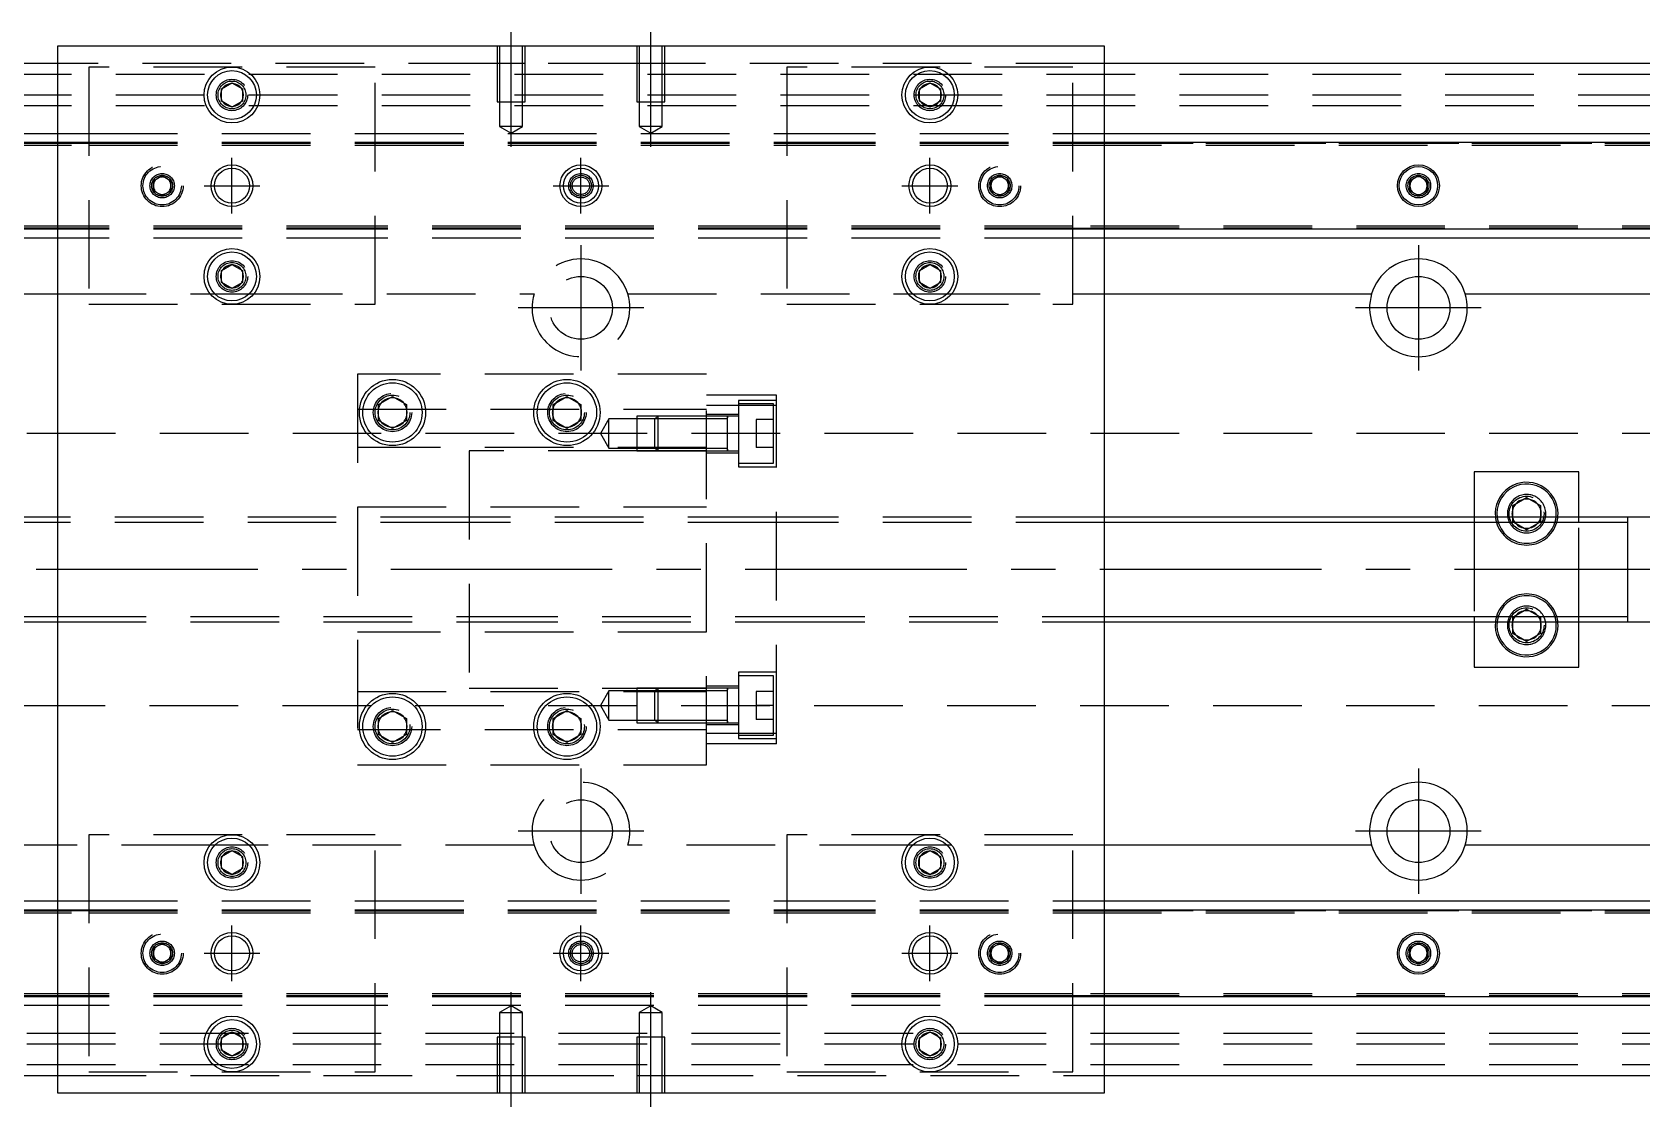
# Model space of a CAD drawing. Extents: x -10 to 605, y -270 to 77.
# Drawn here: x 121.4 to 352, y -77 to 77 of the extents above; entities that cross this region are included whole.
import ezdxf

# ---------------------------------------------------------------- set-up
doc = ezdxf.new("R2010")
doc.units = 0
doc.linetypes.add('CENTER', pattern=[50.8, 31.75, -6.35, 6.35, -6.35])
doc.linetypes.add('DASHED', pattern=[19.05, 12.7, -6.35])
doc.layers.get('0').update_dxf_attribs({"linetype": 'CONTINUOUS'})
doc.layers.add('CENTER', color=1, linetype='CENTER')

msp = doc.modelspace()

# ---------------------------------------------------------------- linework, layer by layer
at = {"color": 7, "linetype": 'CONTINUOUS'}
for p, q in [((125, 75), (125, -75)), ((275, 75), (125, 75)), ((275, -75), (275, 75)), ((125, 72.5), (0, 72.5)), ((400, 72.5), (275, 72.5)), ((148.5, 68.866026), (150, 69.73205)), ((150, 69.73205), (151.5, 68.866026)), ((248.5, 68.866026), (250, 69.73205)), ((250, 69.73205), (251.5, 68.866026)), ((148.5, 67.133974), (148.5, 68.866026)), ((150, 66.26795), (148.5, 67.133974)), ((151.5, 67.133974), (150, 66.26795)), ((151.5, 68.866026), (151.5, 67.133974)), ((248.5, 67.133974), (248.5, 68.866026)), ((250, 66.26795), (248.5, 67.133974)), ((251.5, 67.133974), (250, 66.26795)), ((251.5, 68.866026), (251.5, 67.133974)), ((0, 62.5), (125, 62.5)), ((275, 62.5), (400, 62.5)), ((0, 61.247728), (125, 61.247728)), ((275, 61.247728), (400, 61.247728)), ((318.75, 55.721688), (320, 56.443376)), ((318.75, 54.278312), (318.75, 55.721688)), ((320, 56.443376), (321.25, 55.721688)), ((321.25, 55.721688), (321.25, 54.278312)), ((320, 53.556624), (318.75, 54.278312)), ((321.25, 54.278312), (320, 53.556624)), ((125, 48.752272), (0, 48.752272)), ((400, 48.752272), (275, 48.752272)), ((125, 47.5), (0, 47.5)), ((400, 47.5), (275, 47.5)), ((148.5, 42.866026), (150, 43.73205)), ((148.5, 41.133974), (148.5, 42.866026)), ((150, 43.73205), (151.5, 42.866026)), ((151.5, 42.866026), (151.5, 41.133974)), ((248.5, 42.866026), (250, 43.73205)), ((248.5, 41.133974), (248.5, 42.866026)), ((250, 43.73205), (251.5, 42.866026)), ((251.5, 42.866026), (251.5, 41.133974)), ((86.708204, 39.5), (125, 39.5)), ((150, 40.26795), (148.5, 41.133974)), ((151.5, 41.133974), (150, 40.26795)), ((250, 40.26795), (248.5, 41.133974)), ((251.5, 41.133974), (250, 40.26795)), ((275, 39.5), (313.291796, 39.5)), ((326.708204, 39.5), (400, 39.5)), ((171, 23.6547), (173, 24.809402)), ((171, 21.3453), (171, 23.6547)), ((173, 24.809402), (175, 23.6547)), ((175, 23.6547), (175, 21.3453)), ((196, 23.6547), (198, 24.809402)), ((196, 21.3453), (196, 23.6547)), ((198, 24.809402), (200, 23.6547)), ((200, 23.6547), (200, 21.3453)), ((173, 20.190598), (171, 21.3453)), ((175, 21.3453), (173, 20.190598)), ((198, 20.190598), (196, 21.3453)), ((200, 21.3453), (198, 20.190598)), ((343, 14), (328, 14)), ((328, 14), (328, 7.5)), ((343, 7.5), (343, 14)), ((333.5, 9.1547), (335.5, 10.309402)), ((335.5, 10.309402), (337.5, 9.1547)), ((125, 7.5), (40.5, 7.5)), ((350, 7.5), (275, 7.5)), ((333.5, 7.5), (333.5, 9.1547)), ((337.5, 9.1547), (337.5, 7.5)), ((350, 7.5), (349.995, 7.5)), ((350, -7.500006), (350, 7.500006)), ((350, 6.75), (350, 7.500006)), ((350, 6.951128), (350, 7.5)), ((355, 7.5), (350, 7.5)), ((350.005, 7.5), (350, 7.5)), ((350, -6.951128), (350, 6.951128)), ((350, -6.75), (350, 6.75)), ((350, -7.500006), (350, -6.75)), ((40.5, -7.5), (125, -7.5)), ((275, -7.5), (350, -7.5)), ((328, -7.5), (328, -14)), ((333.5, -9.1547), (333.5, -7.5)), ((335.5, -10.309402), (333.5, -9.1547)), ((337.5, -9.1547), (335.5, -10.309402)), ((337.5, -7.5), (337.5, -9.1547)), ((343, -14), (343, -7.5)), ((349.995, -7.5), (350, -7.5)), ((350, -7.5), (350, -6.951128)), ((350, -7.5), (355, -7.5)), ((350, -7.5), (350.005, -7.5)), ((328, -14), (343, -14)), ((171, -21.3453), (173, -20.190598)), ((173, -20.190598), (175, -21.3453)), ((196, -21.3453), (198, -20.190598)), ((198, -20.190598), (200, -21.3453)), ((171, -23.6547), (171, -21.3453)), ((175, -21.3453), (175, -23.6547)), ((196, -23.6547), (196, -21.3453)), ((200, -21.3453), (200, -23.6547)), ((173, -24.809402), (171, -23.6547)), ((175, -23.6547), (173, -24.809402)), ((198, -24.809402), (196, -23.6547)), ((200, -23.6547), (198, -24.809402)), ((125, -39.5), (86.708204, -39.5)), ((148.5, -41.133974), (150, -40.26795)), ((148.5, -42.866026), (148.5, -41.133974)), ((150, -40.26795), (151.5, -41.133974)), ((151.5, -41.133974), (151.5, -42.866026)), ((248.5, -41.133974), (250, -40.26795)), ((248.5, -42.866026), (248.5, -41.133974)), ((250, -40.26795), (251.5, -41.133974)), ((251.5, -41.133974), (251.5, -42.866026)), ((313.291796, -39.5), (275, -39.5)), ((400, -39.5), (326.708204, -39.5)), ((150, -43.73205), (148.5, -42.866026)), ((151.5, -42.866026), (150, -43.73205)), ((250, -43.73205), (248.5, -42.866026)), ((251.5, -42.866026), (250, -43.73205)), ((0, -47.5), (125, -47.5)), ((275, -47.5), (400, -47.5)), ((0, -48.752272), (125, -48.752272)), ((275, -48.752272), (400, -48.752272)), ((318.75, -54.278312), (320, -53.556624)), ((318.75, -55.721688), (318.75, -54.278312)), ((320, -53.556624), (321.25, -54.278312)), ((321.25, -54.278312), (321.25, -55.721688)), ((320, -56.443376), (318.75, -55.721688)), ((321.25, -55.721688), (320, -56.443376)), ((125, -61.247728), (0, -61.247728)), ((400, -61.247728), (275, -61.247728)), ((125, -62.5), (0, -62.5)), ((400, -62.5), (275, -62.5)), ((148.5, -67.133974), (150, -66.26795)), ((150, -66.26795), (151.5, -67.133974)), ((248.5, -67.133974), (250, -66.26795)), ((250, -66.26795), (251.5, -67.133974)), ((148.5, -68.866026), (148.5, -67.133974)), ((150, -69.73205), (148.5, -68.866026)), ((151.5, -68.866026), (150, -69.73205)), ((151.5, -67.133974), (151.5, -68.866026)), ((248.5, -68.866026), (248.5, -67.133974)), ((250, -69.73205), (248.5, -68.866026)), ((251.5, -68.866026), (250, -69.73205)), ((251.5, -67.133974), (251.5, -68.866026)), ((0, -72.5), (125, -72.5)), ((275, -72.5), (400, -72.5)), ((125, -75), (275, -75))]:
    msp.add_line(p, q, dxfattribs=at)
at = {"color": 3, "linetype": 'DASHED'}
for p, q in [((188.000006, 75), (188.000006, 67)), ((188.35, 75), (188.35, 67)), ((191.65, 67), (191.65, 75)), ((191.999994, 67), (191.999994, 75)), ((208.000006, 75), (208.000006, 67)), ((208.35, 75), (208.35, 67)), ((211.65, 67), (211.65, 75)), ((211.999994, 67), (211.999994, 75)), ((188.000006, 72.5), (125, 72.5)), ((170.5, 72), (129.5, 72)), ((129.5, 72), (129.5, 38)), ((170.5, 38), (170.5, 72)), ((191.999994, 72.5), (188.000006, 72.5)), ((208.000006, 72.5), (191.999994, 72.5)), ((211.999994, 72.5), (208.000006, 72.5)), ((275, 72.5), (211.999994, 72.5)), ((229.5, 72), (229.5, 38)), ((270.5, 72), (229.5, 72)), ((270.5, 38), (270.5, 72)), ((0, 71), (400, 71)), ((0, 68), (400, 68)), ((151.973226, 68.326156), (152, 68)), ((188.000006, 67), (191.999994, 67)), ((188.35, 67), (188.35, 63.5)), ((191.65, 63.5), (191.65, 67)), ((208.000006, 67), (211.999994, 67)), ((208.35, 67), (208.35, 63.5)), ((211.65, 63.5), (211.65, 67)), ((251.973226, 68.326156), (252, 68)), ((0, 66.5), (400, 66.5)), ((125, 62.5), (129.5, 62.5)), ((129.5, 62.5), (170.5, 62.5)), ((170.5, 62.5), (229.5, 62.5)), ((191.65, 63.5), (188.35, 63.5)), ((188.35, 63.5), (190, 62.547372)), ((190, 62.547372), (191.65, 63.5)), ((211.65, 63.5), (208.35, 63.5)), ((208.35, 63.5), (210, 62.547372)), ((210, 62.547372), (211.65, 63.5)), ((229.5, 62.5), (270.5, 62.5)), ((270.5, 62.5), (275, 62.5)), ((0, 61.1147), (125, 61.1147)), ((0, 61.1), (129.5, 61.1)), ((0, 60.8), (129.5, 60.8)), ((125, 61.247728), (129.5, 61.247728)), ((125, 61.1147), (129.5, 61.1147)), ((129.5, 61.247728), (170.5, 61.247728)), ((129.5, 61.1147), (170.5, 61.1147)), ((129.5, 61.1), (170.5, 61.1)), ((129.5, 60.8), (170.5, 60.8)), ((170.5, 61.247728), (229.5, 61.247728)), ((170.5, 61.1147), (229.5, 61.1147)), ((170.5, 61.1), (229.5, 61.1)), ((170.5, 60.8), (229.5, 60.8)), ((229.5, 61.247728), (270.5, 61.247728)), ((229.5, 61.1147), (270.5, 61.1147)), ((229.5, 61.1), (270.5, 61.1)), ((229.5, 60.8), (270.5, 60.8)), ((270.5, 61.247728), (275, 61.247728)), ((270.5, 61.1147), (275, 61.1147)), ((270.5, 61.1), (400, 61.1)), ((270.5, 60.8), (400, 60.8)), ((275, 61.1147), (400, 61.1147)), ((138.75, 55.721688), (140, 56.443376)), ((138.75, 54.278312), (138.75, 55.721688)), ((140, 56.443376), (141.25, 55.721688)), ((141.25, 55.721688), (141.25, 54.278312)), ((258.75, 55.721688), (260, 56.443376)), ((258.75, 54.278312), (258.75, 55.721688)), ((260, 56.443376), (261.25, 55.721688)), ((261.25, 55.721688), (261.25, 54.278312)), ((138.5, 55), (138.52041, 55.24661)), ((140, 53.556624), (138.75, 54.278312)), ((141.25, 54.278312), (140, 53.556624)), ((258.5, 55), (258.52041, 55.24661)), ((260, 53.556624), (258.75, 54.278312)), ((261.25, 54.278312), (260, 53.556624)), ((318.5, 55), (318.52041, 55.24661)), ((129.5, 49.2), (0, 49.2)), ((129.5, 48.9), (0, 48.9)), ((125, 48.8853), (0, 48.8853)), ((129.5, 48.8853), (125, 48.8853)), ((129.5, 48.752272), (125, 48.752272)), ((170.5, 49.2), (129.5, 49.2)), ((170.5, 48.9), (129.5, 48.9)), ((170.5, 48.8853), (129.5, 48.8853)), ((170.5, 48.752272), (129.5, 48.752272)), ((229.5, 49.2), (170.5, 49.2)), ((229.5, 48.9), (170.5, 48.9)), ((229.5, 48.8853), (170.5, 48.8853)), ((229.5, 48.752272), (170.5, 48.752272)), ((270.5, 49.2), (229.5, 49.2)), ((270.5, 48.9), (229.5, 48.9)), ((270.5, 48.8853), (229.5, 48.8853)), ((270.5, 48.752272), (229.5, 48.752272)), ((400, 49.2), (270.5, 49.2)), ((400, 48.9), (270.5, 48.9)), ((275, 48.8853), (270.5, 48.8853)), ((275, 48.752272), (270.5, 48.752272)), ((400, 48.8853), (275, 48.8853)), ((129.5, 47.5), (125, 47.5)), ((170.5, 47.5), (129.5, 47.5)), ((229.5, 47.5), (170.5, 47.5)), ((270.5, 47.5), (229.5, 47.5)), ((275, 47.5), (270.5, 47.5)), ((148, 42), (148.030168, 42.346066)), ((251.973226, 42.326156), (252, 42)), ((125, 39.5), (146.877502, 39.5)), ((146.877502, 39.5), (147.55051, 39.5)), ((147.55051, 39.5), (152.44949, 39.5)), ((152.44949, 39.5), (153.122498, 39.5)), ((153.122498, 39.5), (193.291796, 39.5)), ((206.708204, 39.5), (246.877502, 39.5)), ((246.877502, 39.5), (247.55051, 39.5)), ((247.55051, 39.5), (252.44949, 39.5)), ((252.44949, 39.5), (253.122498, 39.5)), ((253.122498, 39.5), (270.5, 39.5)), ((270.5, 39.5), (275, 39.5)), ((129.5, 38), (170.5, 38)), ((229.5, 38), (270.5, 38)), ((168, 28), (168, -28)), ((218, 28), (168, 28)), ((218, -28), (218, 28)), ((228, 25), (218, 25)), ((228, 23.49468), (218, 23.49468)), ((222.6, 24.235572), (222.6, 14.735572)), ((228, 24.235572), (222.6, 24.235572)), ((227.6, 23.735572), (222.6, 23.735572)), ((227.6, 15.235572), (227.6, 23.735572)), ((228, 23.49468), (228, 25)), ((228, -23.49468), (228, 23.49468)), ((168, 23), (218, 23)), ((170.5, 22.5), (170.512884, 22.753488)), ((195.5, 22.5), (195.52689, 22.865682)), ((204, 21.585572), (202.787564, 19.485572)), ((204, 17.385572), (204, 21.585572)), ((208, 21.585572), (204, 21.585572)), ((208, 21.985566), (208, 16.985576)), ((210.999994, 21.985566), (208, 21.985566)), ((210.6, 21.585572), (208, 21.585572)), ((211, 21.985572), (210.6, 21.585572)), ((210.6, 17.385572), (210.6, 21.585572)), ((218, 21.585572), (210.6, 21.585572)), ((218, 21.985566), (210.999994, 21.985566)), ((211, 21.985572), (211, 16.985572)), ((218, 21.985572), (211, 21.985572)), ((222.6, 22.235572), (218, 22.235572)), ((221.005, 21.985572), (218, 21.985572)), ((221, 21.585572), (218, 21.585572)), ((222.6, 21.985572), (220.995, 21.985572)), ((221, 16.985566), (221, 21.985576)), ((221, 16.985566), (221, 21.985576)), ((221, 21.585572), (221, 21.985576)), ((221, 21.728174), (221, 21.985572)), ((221, 21.985572), (221, 21.728122)), ((221, 17.24302), (221, 21.728174)), ((221, 17.385572), (221, 21.585572)), ((225.1, 21.485572), (225.1, 19.485572)), ((227.6, 21.485572), (225.1, 21.485572)), ((400, 19.5), (61.969694, 19.5)), ((202.787564, 19.485572), (204, 17.385572)), ((227.6, 19.485572), (225.1, 19.485572)), ((225.1, 19.485572), (225.1, 17.485572)), ((218, 17.5), (168, 17.5)), ((184, 17), (184, -17)), ((208, 17), (184, 17)), ((204, 17.385572), (208, 17.385572)), ((208, 17.385572), (210.6, 17.385572)), ((210.985572, 17), (208, 17)), ((208, 16.985576), (210.999994, 16.985576)), ((210.6, 17.385572), (218, 17.385572)), ((210.6, 17.385572), (211, 16.985572)), ((218, 17), (210.985572, 17)), ((210.999994, 16.985576), (218, 16.985576)), ((211, 16.985572), (218, 16.985572)), ((218, 17.385572), (221, 17.385572)), ((218, 16.985572), (221.005, 16.985572)), ((218, 16.735572), (222.6, 16.735572)), ((220.995, 16.985572), (222.6, 16.985572)), ((221, 16.985566), (221, 17.385572)), ((221, 17.243038), (221, 16.985572)), ((221, 16.985572), (221, 17.24302)), ((227.6, 17.485572), (225.1, 17.485572)), ((222.6, 15.235572), (227.6, 15.235572)), ((222.6, 14.735572), (228, 14.735572)), ((184, 7.5), (125, 7.5)), ((168, 9), (218, 9)), ((228, 7.5), (184, 7.5)), ((275, 7.5), (228, 7.5)), ((328, 7.5), (328, 6.75)), ((333.5, 6.8453), (333.5, 7.5)), ((337.5, 7.5), (337.5, 6.8453)), ((337.983582, 8.286038), (338, 8)), ((343, 6.75), (343, 7.5)), ((184, 6.75), (125, 6.75)), ((228, 6.75), (184, 6.75)), ((275, 6.75), (228, 6.75)), ((328, 6.75), (328, -6.75)), ((333.665064, 6.75), (333.5, 6.8453)), ((335.5, 5.690598), (333.665064, 6.75)), ((337.334936, 6.75), (335.5, 5.690598)), ((337.5, 6.8453), (337.334936, 6.75)), ((343, -6.75), (343, 6.75)), ((125, -6.75), (184, -6.75)), ((184, -6.75), (228, -6.75)), ((228, -6.75), (275, -6.75)), ((328, -6.75), (328, -7.5)), ((333.5, -6.8453), (333.665064, -6.75)), ((333.5, -7.5), (333.5, -6.8453)), ((333.665064, -6.75), (335.5, -5.690598)), ((335.5, -5.690598), (337.334936, -6.75)), ((337.334936, -6.75), (337.5, -6.8453)), ((337.5, -6.8453), (337.5, -7.5)), ((343, -7.5), (343, -6.75)), ((125, -7.5), (184, -7.5)), ((218, -9), (168, -9)), ((184, -7.5), (228, -7.5)), ((228, -7.5), (275, -7.5)), ((333, -8), (333.018502, -7.696412)), ((222.6, -14.735572), (222.6, -24.235572)), ((228, -14.735572), (222.6, -14.735572)), ((227.6, -15.235572), (222.6, -15.235572)), ((227.6, -23.735572), (227.6, -15.235572)), ((168, -17.5), (218, -17.5)), ((184, -17), (208, -17)), ((204, -17.385572), (202.787564, -19.485572)), ((204, -21.585572), (204, -17.385572)), ((208, -17.385572), (204, -17.385572)), ((208, -16.985576), (208, -21.985566)), ((210.999994, -16.985576), (208, -16.985576)), ((208, -17), (210.985572, -17)), ((210.6, -17.385572), (208, -17.385572)), ((211, -16.985572), (210.6, -17.385572)), ((210.6, -21.585572), (210.6, -17.385572)), ((218, -17.385572), (210.6, -17.385572)), ((210.985572, -17), (218, -17)), ((218, -16.985576), (210.999994, -16.985576)), ((211, -16.985572), (211, -21.985572)), ((218, -16.985572), (211, -16.985572)), ((222.6, -16.735572), (218, -16.735572)), ((221.005, -16.985572), (218, -16.985572)), ((221, -17.385572), (218, -17.385572)), ((222.6, -16.985572), (220.995, -16.985572)), ((221, -21.985576), (221, -16.985566)), ((221, -17.385572), (221, -16.985566)), ((221, -17.24297), (221, -16.985572)), ((221, -16.985572), (221, -17.24302)), ((221, -21.728122), (221, -17.24297)), ((221, -21.585572), (221, -17.385572)), ((225.1, -17.485572), (225.1, -19.485572)), ((227.6, -17.485572), (225.1, -17.485572)), ((61.969694, -19.5), (400, -19.5)), ((202.787564, -19.485572), (204, -21.585572)), ((225.1, -19.485572), (225.1, -21.485572)), ((227.6, -19.485572), (225.1, -19.485572)), ((218, -23), (168, -23)), ((175.483582, -22.213962), (175.5, -22.5)), ((200.483582, -22.213962), (200.5, -22.5)), ((204, -21.585572), (208, -21.585572)), ((208, -21.585572), (210.6, -21.585572)), ((208, -21.985566), (210.999994, -21.985566)), ((210.6, -21.585572), (218, -21.585572)), ((210.6, -21.585572), (211, -21.985572)), ((210.999994, -21.985566), (218, -21.985566)), ((211, -21.985572), (218, -21.985572)), ((218, -21.585572), (221, -21.585572)), ((218, -21.985572), (221.005, -21.985572)), ((218, -22.235572), (222.6, -22.235572)), ((220.995, -21.985572), (222.6, -21.985572)), ((221, -21.985576), (221, -21.585572)), ((221, -21.728104), (221, -21.985572)), ((221, -21.985572), (221, -21.728122)), ((227.6, -21.485572), (225.1, -21.485572)), ((228, -23.49468), (218, -23.49468)), ((228, -25), (218, -25)), ((222.6, -23.735572), (227.6, -23.735572)), ((222.6, -24.235572), (228, -24.235572)), ((228, -25), (228, -23.49468)), ((168, -28), (218, -28)), ((170.5, -38), (129.5, -38)), ((129.5, -38), (129.5, -72)), ((170.5, -72), (170.5, -38)), ((270.5, -38), (229.5, -38)), ((229.5, -38), (229.5, -72)), ((270.5, -72), (270.5, -38)), ((146.877502, -39.5), (125, -39.5)), ((147.55051, -39.5), (146.877502, -39.5)), ((152.44949, -39.5), (147.55051, -39.5)), ((153.122498, -39.5), (152.44949, -39.5)), ((193.291796, -39.5), (153.122498, -39.5)), ((246.877502, -39.5), (206.708204, -39.5)), ((247.55051, -39.5), (246.877502, -39.5)), ((252.44949, -39.5), (247.55051, -39.5)), ((253.122498, -39.5), (252.44949, -39.5)), ((270.5, -39.5), (253.122498, -39.5)), ((275, -39.5), (270.5, -39.5)), ((148, -42), (148.030168, -41.653934)), ((251.973226, -41.673844), (252, -42)), ((125, -47.5), (129.5, -47.5)), ((129.5, -47.5), (170.5, -47.5)), ((170.5, -47.5), (229.5, -47.5)), ((229.5, -47.5), (270.5, -47.5)), ((270.5, -47.5), (275, -47.5)), ((0, -48.8853), (125, -48.8853)), ((0, -48.9), (129.5, -48.9)), ((0, -49.2), (129.5, -49.2)), ((125, -48.752272), (129.5, -48.752272)), ((125, -48.8853), (129.5, -48.8853)), ((129.5, -48.752272), (170.5, -48.752272)), ((129.5, -48.8853), (170.5, -48.8853)), ((129.5, -48.9), (170.5, -48.9)), ((129.5, -49.2), (170.5, -49.2)), ((170.5, -48.752272), (229.5, -48.752272)), ((170.5, -48.8853), (229.5, -48.8853)), ((170.5, -48.9), (229.5, -48.9)), ((170.5, -49.2), (229.5, -49.2)), ((229.5, -48.752272), (270.5, -48.752272)), ((229.5, -48.8853), (270.5, -48.8853)), ((229.5, -48.9), (270.5, -48.9)), ((229.5, -49.2), (270.5, -49.2)), ((270.5, -48.752272), (275, -48.752272)), ((270.5, -48.8853), (275, -48.8853)), ((270.5, -48.9), (400, -48.9)), ((270.5, -49.2), (400, -49.2)), ((275, -48.8853), (400, -48.8853)), ((138.5, -55), (138.52041, -54.75339)), ((138.75, -54.278312), (140, -53.556624)), ((138.75, -55.721688), (138.75, -54.278312)), ((140, -53.556624), (141.25, -54.278312)), ((141.25, -54.278312), (141.25, -55.721688)), ((258.75, -54.278312), (260, -53.556624)), ((258.75, -55.721688), (258.75, -54.278312)), ((260, -53.556624), (261.25, -54.278312)), ((261.25, -54.278312), (261.25, -55.721688)), ((261.477374, -54.74045), (261.5, -55)), ((321.477374, -54.74045), (321.5, -55)), ((140, -56.443376), (138.75, -55.721688)), ((141.25, -55.721688), (140, -56.443376)), ((260, -56.443376), (258.75, -55.721688)), ((261.25, -55.721688), (260, -56.443376)), ((129.5, -60.8), (0, -60.8)), ((129.5, -61.1), (0, -61.1)), ((125, -61.1147), (0, -61.1147)), ((129.5, -61.1147), (125, -61.1147)), ((129.5, -61.247728), (125, -61.247728)), ((170.5, -60.8), (129.5, -60.8)), ((170.5, -61.1), (129.5, -61.1)), ((170.5, -61.1147), (129.5, -61.1147)), ((170.5, -61.247728), (129.5, -61.247728)), ((229.5, -60.8), (170.5, -60.8)), ((229.5, -61.1), (170.5, -61.1)), ((229.5, -61.1147), (170.5, -61.1147)), ((229.5, -61.247728), (170.5, -61.247728)), ((270.5, -60.8), (229.5, -60.8)), ((270.5, -61.1), (229.5, -61.1)), ((270.5, -61.1147), (229.5, -61.1147)), ((270.5, -61.247728), (229.5, -61.247728)), ((400, -60.8), (270.5, -60.8)), ((400, -61.1), (270.5, -61.1)), ((275, -61.1147), (270.5, -61.1147)), ((275, -61.247728), (270.5, -61.247728)), ((400, -61.1147), (275, -61.1147)), ((129.5, -62.5), (125, -62.5)), ((170.5, -62.5), (129.5, -62.5)), ((229.5, -62.5), (170.5, -62.5)), ((190, -62.547372), (188.35, -63.5)), ((188.35, -63.5), (190, -63.5)), ((188.35, -63.5), (188.35, -67)), ((191.65, -63.5), (190, -62.547372)), ((190, -63.5), (191.65, -63.5)), ((191.65, -67), (191.65, -63.5)), ((210, -62.547372), (208.35, -63.5)), ((208.35, -63.5), (210, -63.5)), ((208.35, -63.5), (208.35, -67)), ((211.65, -63.5), (210, -62.547372)), ((210, -63.5), (211.65, -63.5)), ((211.65, -67), (211.65, -63.5)), ((270.5, -62.5), (229.5, -62.5)), ((275, -62.5), (270.5, -62.5)), ((400, -66.5), (0, -66.5)), ((400, -68), (0, -68)), ((151.973226, -67.673844), (152, -68)), ((191.999994, -67), (188.000006, -67)), ((188.000006, -67), (188.000006, -75)), ((188.35, -67), (188.35, -75)), ((191.65, -75), (191.65, -67)), ((191.999994, -75), (191.999994, -67)), ((211.999994, -67), (208.000006, -67)), ((208.000006, -67), (208.000006, -75)), ((208.35, -67), (208.35, -75)), ((211.65, -75), (211.65, -67)), ((211.999994, -75), (211.999994, -67)), ((251.973226, -67.673844), (252, -68)), ((400, -71), (0, -71)), ((125, -72.5), (188.000006, -72.5)), ((129.5, -72), (170.5, -72)), ((188.000006, -72.5), (191.999994, -72.5)), ((191.999994, -72.5), (208.000006, -72.5)), ((208.000006, -72.5), (211.999994, -72.5)), ((211.999994, -72.5), (275, -72.5)), ((229.5, -72), (270.5, -72))]:
    msp.add_line(p, q, dxfattribs=at)
at = {"color": 3, "linetype": 'CONTINUOUS'}
for p, q in [((125, 6.75), (40.5, 6.75)), ((350, 6.75), (275, 6.75)), ((40.5, -6.75), (125, -6.75)), ((275, -6.75), (350, -6.75))]:
    msp.add_line(p, q, dxfattribs=at)
at = {"color": 7, "linetype": 'CONTINUOUS'}
for centre, radius in [((150, 68), 4), ((150, 68), 3.5), ((250, 68), 4), ((250, 68), 3.5), ((200, 55), 3), ((320, 55), 3), ((320, 55), 2.75), ((150, 55), 2.5), ((200, 55), 2.5), ((250, 55), 2.5), ((150, 42), 4), ((150, 42), 3.5), ((250, 42), 4), ((250, 42), 3.5), ((320, 37.5), 4.5), ((173, 22.5), 4.75), ((173, 22.5), 4.25), ((198, 22.5), 4.75), ((198, 22.5), 4.25), ((173, -22.5), 4.75), ((173, -22.5), 4.25), ((198, -22.5), 4.75), ((198, -22.5), 4.25), ((320, -37.5), 4.5), ((150, -42), 4), ((150, -42), 3.5), ((250, -42), 4), ((250, -42), 3.5), ((150, -55), 2.5), ((200, -55), 3), ((200, -55), 2.5), ((250, -55), 2.5), ((320, -55), 3), ((320, -55), 2.75), ((150, -68), 4), ((150, -68), 3.5), ((250, -68), 4), ((250, -68), 3.5)]:
    msp.add_circle(centre, radius, dxfattribs=at)
at = {"color": 3, "linetype": 'DASHED'}
for centre, radius in [((150, 68), 2.25), ((150, 68), 2), ((250, 68), 2.25), ((250, 68), 2), ((140, 55), 3), ((140, 55), 2.75), ((260, 55), 3), ((260, 55), 2.75), ((140, 55), 1.75), ((140, 55), 1.5), ((200, 55), 1.75), ((200, 55), 1.5), ((200, 55), 1.25), ((260, 55), 1.75), ((260, 55), 1.5), ((320, 55), 1.75), ((320, 55), 1.5), ((150, 42), 2.25), ((150, 42), 2), ((250, 42), 2.25), ((250, 42), 2), ((200, 37.5), 4.5), ((173, 22.5), 2.75), ((173, 22.5), 2.5), ((198, 22.5), 2.75), ((198, 22.5), 2.5), ((335.5, 8), 2.5), ((335.5, -8), 2.5), ((173, -22.5), 2.75), ((173, -22.5), 2.5), ((198, -22.5), 2.75), ((198, -22.5), 2.5), ((200, -37.5), 4.5), ((150, -42), 2.25), ((150, -42), 2), ((250, -42), 2.25), ((250, -42), 2), ((140, -55), 3), ((140, -55), 2.75), ((260, -55), 3), ((260, -55), 2.75), ((140, -55), 1.75), ((140, -55), 1.5), ((200, -55), 1.75), ((200, -55), 1.5), ((200, -55), 1.25), ((260, -55), 1.75), ((260, -55), 1.5), ((320, -55), 1.75), ((320, -55), 1.5), ((150, -68), 2.25), ((150, -68), 2), ((250, -68), 2.25), ((250, -68), 2)]:
    msp.add_circle(centre, radius, dxfattribs=at)
at = {"color": 3, "linetype": 'CONTINUOUS'}
for centre in [(150, 55), (250, 55), (150, -55), (250, -55)]:
    msp.add_circle(centre, 3, dxfattribs=at)
at = {"color": 7, "linetype": 'CONTINUOUS'}
for centre, radius, start, end in [((150, 68), 1.65, 95.380023, 144.619977), ((150, 68), 1.65, 84.619977, 95.380023), ((150, 68), 1.65, 35.380023, 84.619977), ((250, 68), 1.65, 95.380023, 144.619977), ((250, 68), 1.65, 84.619977, 95.380023), ((250, 68), 1.65, 35.380023, 84.619977), ((150, 68), 1.65, 155.380023, 180), ((150, 68), 1.65, 180, 204.619977), ((150, 68), 1.65, 144.619977, 155.380023), ((150, 68), 1.65, 204.619977, 215.380023), ((150, 68), 1.65, 215.380023, 264.619977), ((150, 68), 1.65, 275.380023, 324.619977), ((150, 68), 1.65, 24.619977, 35.380023), ((150, 68), 1.65, 324.619977, 335.380023), ((150, 68), 1.65, 335.380023, 24.619977), ((250, 68), 1.65, 155.380023, 180), ((250, 68), 1.65, 180, 204.619977), ((250, 68), 1.65, 144.619977, 155.380023), ((250, 68), 1.65, 204.619977, 215.380023), ((250, 68), 1.65, 215.380023, 264.619977), ((250, 68), 1.65, 275.380023, 324.619977), ((250, 68), 1.65, 24.619977, 35.380023), ((250, 68), 1.65, 324.619977, 335.380023), ((250, 68), 1.65, 335.380023, 24.619977), ((150, 68), 1.65, 264.619977, 275.380023), ((250, 68), 1.65, 264.619977, 275.380023), ((320, 55), 1.25, 120, 180), ((320, 55), 1.25, 60, 120), ((320, 55), 1.25, 0, 60), ((320, 55), 1.25, 180, 240), ((320, 55), 1.25, 240, 300), ((320, 55), 1.25, 300, 0), ((320, 37.5), 7, 16.60155, 163.39845), ((150, 42), 1.65, 155.380023, 180), ((150, 42), 1.65, 180, 204.619977), ((150, 42), 1.65, 144.619977, 155.380023), ((150, 42), 1.65, 95.380023, 144.619977), ((150, 42), 1.65, 84.619977, 95.380023), ((150, 42), 1.65, 35.380023, 84.619977), ((150, 42), 1.65, 24.619977, 35.380023), ((150, 42), 1.65, 335.380023, 24.619977), ((250, 42), 1.65, 155.380023, 180), ((250, 42), 1.65, 180, 204.619977), ((250, 42), 1.65, 144.619977, 155.380023), ((250, 42), 1.65, 95.380023, 144.619977), ((250, 42), 1.65, 84.619977, 95.380023), ((250, 42), 1.65, 35.380023, 84.619977), ((250, 42), 1.65, 24.619977, 35.380023), ((250, 42), 1.65, 335.380023, 24.619977), ((150, 42), 1.65, 204.619977, 215.380023), ((150, 42), 1.65, 215.380023, 264.619977), ((150, 42), 1.65, 264.619977, 275.380023), ((150, 42), 1.65, 275.380023, 324.619977), ((150, 42), 1.65, 324.619977, 335.380023), ((250, 42), 1.65, 204.619977, 215.380023), ((250, 42), 1.65, 215.380023, 264.619977), ((250, 42), 1.65, 264.619977, 275.380023), ((250, 42), 1.65, 275.380023, 324.619977), ((250, 42), 1.65, 324.619977, 335.380023), ((320, 37.5), 7, 163.39845, 16.60155), ((173, 22.5), 2.1, 162.24721, 180), ((173, 22.5), 2.1, 137.75279, 162.24721), ((173, 22.5), 2.1, 102.24721, 137.75279), ((173, 22.5), 2.1, 77.75279, 102.24721), ((173, 22.5), 2.1, 42.24721, 77.75279), ((173, 22.5), 2.1, 17.75279, 42.24721), ((173, 22.5), 2.1, 342.24721, 17.75279), ((198, 22.5), 2.1, 162.24721, 180), ((198, 22.5), 2.1, 137.75279, 162.24721), ((198, 22.5), 2.1, 102.24721, 137.75279), ((198, 22.5), 2.1, 77.75279, 102.24721), ((198, 22.5), 2.1, 42.24721, 77.75279), ((198, 22.5), 2.1, 17.75279, 42.24721), ((198, 22.5), 2.1, 342.24721, 17.75279), ((173, 22.5), 2.1, 180, 197.75279), ((173, 22.5), 2.1, 197.75279, 222.24721), ((173, 22.5), 2.1, 222.24721, 257.75279), ((173, 22.5), 2.1, 282.24721, 317.75279), ((173, 22.5), 2.1, 317.75279, 342.24721), ((198, 22.5), 2.1, 180, 197.75279), ((198, 22.5), 2.1, 197.75279, 222.24721), ((198, 22.5), 2.1, 222.24721, 257.75279), ((198, 22.5), 2.1, 282.24721, 317.75279), ((198, 22.5), 2.1, 317.75279, 342.24721), ((173, 22.5), 2.1, 257.75279, 282.24721), ((198, 22.5), 2.1, 257.75279, 282.24721), ((335.5, 8), 4.5, 0, 186.37937), ((335.5, 8), 4.25, 0, 186.756327), ((335.5, 8), 2.1, 137.75279, 162.24721), ((335.5, 8), 2.1, 102.24721, 137.75279), ((335.5, 8), 2.1, 77.75279, 102.24721), ((335.5, 8), 2.1, 42.24721, 77.75279), ((335.5, 8), 2.1, 17.75279, 42.24721), ((335.5, 8), 2.1, 162.24721, 180), ((335.5, 8), 2.1, 180, 193.774147), ((335.5, 8), 2.1, 193.774147, 197.75279), ((335.5, 8), 2.1, 197.75279, 216.529607), ((335.5, 8), 2.1, 323.470393, 342.24721), ((335.5, 8), 2.1, 346.225853, 17.75279), ((335.5, 8), 2.1, 342.24721, 346.225853), ((335.5, 8), 4.25, 353.243673, 0), ((335.5, 8), 4.5, 353.62063, 0), ((335.5, 8), 2.1, 216.529607, 222.24721), ((335.5, 8), 2.1, 222.24721, 257.75279), ((335.5, 8), 2.1, 257.75279, 282.24721), ((335.5, 8), 2.1, 282.24721, 317.75279), ((335.5, 8), 2.1, 317.75279, 323.470393), ((335.5, -8), 2.1, 143.470393, 162.24721), ((335.5, -8), 2.1, 137.75279, 143.470393), ((335.5, -8), 2.1, 102.24721, 137.75279), ((335.5, -8), 2.1, 77.75279, 102.24721), ((335.5, -8), 2.1, 42.24721, 77.75279), ((335.5, -8), 2.1, 36.529607, 42.24721), ((335.5, -8), 2.1, 17.75279, 36.529607), ((335.5, -8), 4.5, 173.62063, 0), ((335.5, -8), 4.25, 173.243673, 0), ((335.5, -8), 2.1, 166.225853, 180), ((335.5, -8), 2.1, 180, 197.75279), ((335.5, -8), 2.1, 162.24721, 166.225853), ((335.5, -8), 2.1, 197.75279, 222.24721), ((335.5, -8), 2.1, 317.75279, 342.24721), ((335.5, -8), 2.1, 13.774147, 17.75279), ((335.5, -8), 2.1, 342.24721, 13.774147), ((335.5, -8), 4.25, 0, 6.756327), ((335.5, -8), 4.5, 0, 6.37937), ((335.5, -8), 2.1, 222.24721, 257.75279), ((335.5, -8), 2.1, 257.75279, 282.24721), ((335.5, -8), 2.1, 282.24721, 317.75279), ((173, -22.5), 2.1, 102.24721, 137.75279), ((173, -22.5), 2.1, 77.75279, 102.24721), ((173, -22.5), 2.1, 42.24721, 77.75279), ((198, -22.5), 2.1, 102.24721, 137.75279), ((198, -22.5), 2.1, 77.75279, 102.24721), ((198, -22.5), 2.1, 42.24721, 77.75279), ((173, -22.5), 2.1, 162.24721, 180), ((173, -22.5), 2.1, 180, 197.75279), ((173, -22.5), 2.1, 137.75279, 162.24721), ((173, -22.5), 2.1, 17.75279, 42.24721), ((173, -22.5), 2.1, 342.24721, 17.75279), ((198, -22.5), 2.1, 162.24721, 180), ((198, -22.5), 2.1, 180, 197.75279), ((198, -22.5), 2.1, 137.75279, 162.24721), ((198, -22.5), 2.1, 17.75279, 42.24721), ((198, -22.5), 2.1, 342.24721, 17.75279), ((173, -22.5), 2.1, 197.75279, 222.24721), ((173, -22.5), 2.1, 222.24721, 257.75279), ((173, -22.5), 2.1, 257.75279, 282.24721), ((173, -22.5), 2.1, 282.24721, 317.75279), ((173, -22.5), 2.1, 317.75279, 342.24721), ((198, -22.5), 2.1, 197.75279, 222.24721), ((198, -22.5), 2.1, 222.24721, 257.75279), ((198, -22.5), 2.1, 257.75279, 282.24721), ((198, -22.5), 2.1, 282.24721, 317.75279), ((198, -22.5), 2.1, 317.75279, 342.24721), ((320, -37.5), 7, 343.39845, 196.60155), ((150, -42), 1.65, 155.380023, 180), ((150, -42), 1.65, 144.619977, 155.380023), ((150, -42), 1.65, 95.380023, 144.619977), ((150, -42), 1.65, 84.619977, 95.380023), ((150, -42), 1.65, 35.380023, 84.619977), ((150, -42), 1.65, 24.619977, 35.380023), ((150, -42), 1.65, 335.380023, 24.619977), ((250, -42), 1.65, 155.380023, 180), ((250, -42), 1.65, 144.619977, 155.380023), ((250, -42), 1.65, 95.380023, 144.619977), ((250, -42), 1.65, 84.619977, 95.380023), ((250, -42), 1.65, 35.380023, 84.619977), ((250, -42), 1.65, 24.619977, 35.380023), ((250, -42), 1.65, 335.380023, 24.619977), ((320, -37.5), 7, 196.60155, 343.39845), ((150, -42), 1.65, 180, 204.619977), ((150, -42), 1.65, 204.619977, 215.380023), ((150, -42), 1.65, 215.380023, 264.619977), ((150, -42), 1.65, 264.619977, 275.380023), ((150, -42), 1.65, 275.380023, 324.619977), ((150, -42), 1.65, 324.619977, 335.380023), ((250, -42), 1.65, 180, 204.619977), ((250, -42), 1.65, 204.619977, 215.380023), ((250, -42), 1.65, 215.380023, 264.619977), ((250, -42), 1.65, 264.619977, 275.380023), ((250, -42), 1.65, 275.380023, 324.619977), ((250, -42), 1.65, 324.619977, 335.380023), ((320, -55), 1.25, 120, 180), ((320, -55), 1.25, 180, 240), ((320, -55), 1.25, 60, 120), ((320, -55), 1.25, 0, 60), ((320, -55), 1.25, 300, 0), ((320, -55), 1.25, 240, 300), ((150, -68), 1.65, 95.380023, 144.619977), ((150, -68), 1.65, 84.619977, 95.380023), ((150, -68), 1.65, 35.380023, 84.619977), ((250, -68), 1.65, 95.380023, 144.619977), ((250, -68), 1.65, 84.619977, 95.380023), ((250, -68), 1.65, 35.380023, 84.619977), ((150, -68), 1.65, 155.380023, 180), ((150, -68), 1.65, 180, 204.619977), ((150, -68), 1.65, 144.619977, 155.380023), ((150, -68), 1.65, 204.619977, 215.380023), ((150, -68), 1.65, 215.380023, 264.619977), ((150, -68), 1.65, 275.380023, 324.619977), ((150, -68), 1.65, 24.619977, 35.380023), ((150, -68), 1.65, 324.619977, 335.380023), ((150, -68), 1.65, 335.380023, 24.619977), ((250, -68), 1.65, 155.380023, 180), ((250, -68), 1.65, 180, 204.619977), ((250, -68), 1.65, 144.619977, 155.380023), ((250, -68), 1.65, 204.619977, 215.380023), ((250, -68), 1.65, 215.380023, 264.619977), ((250, -68), 1.65, 275.380023, 324.619977), ((250, -68), 1.65, 24.619977, 35.380023), ((250, -68), 1.65, 324.619977, 335.380023), ((250, -68), 1.65, 335.380023, 24.619977), ((150, -68), 1.65, 264.619977, 275.380023), ((250, -68), 1.65, 264.619977, 275.380023)]:
    msp.add_arc(centre, radius, start, end, dxfattribs=at)
at = {"color": 3, "linetype": 'DASHED'}
for centre, radius, start, end in [((140, 55), 1.25, 120, 180), ((140, 55), 1.25, 60, 120), ((140, 55), 1.25, 0, 60), ((260, 55), 1.25, 120, 180), ((260, 55), 1.25, 60, 120), ((260, 55), 1.25, 0, 60), ((140, 55), 1.25, 180, 240), ((140, 55), 1.25, 240, 300), ((140, 55), 1.25, 300, 0), ((260, 55), 1.25, 180, 240), ((260, 55), 1.25, 240, 300), ((260, 55), 1.25, 300, 0), ((200, 37.5), 7, 16.60155, 163.39845), ((200, 37.5), 7, 163.39845, 16.60155), ((335.5, 8), 2.75, 349.524318, 180), ((335.5, 8), 4.5, 186.37937, 196.12762), ((335.5, 8), 4.25, 186.756327, 197.104635), ((335.5, 8), 2.75, 180, 190.475682), ((335.5, 8), 2.75, 190.475682, 207.035692), ((335.5, 8), 2.75, 332.964308, 349.524318), ((335.5, 8), 4.25, 342.895365, 353.243673), ((335.5, 8), 4.5, 343.87238, 353.62063), ((335.5, 8), 4.5, 196.12762, 343.87238), ((335.5, 8), 4.25, 197.104635, 342.895365), ((335.5, 8), 2.75, 207.035692, 332.964308), ((335.5, -8), 4.5, 16.12762, 163.87238), ((335.5, -8), 4.25, 17.104635, 162.895365), ((335.5, -8), 4.5, 163.87238, 173.62063), ((335.5, -8), 4.25, 162.895365, 173.243673), ((335.5, -8), 2.75, 152.964308, 169.524318), ((335.5, -8), 2.75, 27.035692, 152.964308), ((335.5, -8), 2.75, 10.475682, 27.035692), ((335.5, -8), 4.25, 6.756327, 17.104635), ((335.5, -8), 4.5, 6.37937, 16.12762), ((335.5, -8), 2.75, 180, 10.475682), ((335.5, -8), 2.75, 169.524318, 180), ((200, -37.5), 7, 343.39845, 196.60155), ((200, -37.5), 7, 196.60155, 343.39845), ((140, -55), 1.25, 120, 180), ((140, -55), 1.25, 180, 240), ((140, -55), 1.25, 60, 120), ((140, -55), 1.25, 0, 60), ((140, -55), 1.25, 300, 0), ((260, -55), 1.25, 120, 180), ((260, -55), 1.25, 180, 240), ((260, -55), 1.25, 60, 120), ((260, -55), 1.25, 0, 60), ((260, -55), 1.25, 300, 0), ((140, -55), 1.25, 240, 300), ((260, -55), 1.25, 240, 300)]:
    msp.add_arc(centre, radius, start, end, dxfattribs=at)
at = {"layer": 'CENTER', "color": 1, "linetype": 'CENTER'}
for p, q in [((190, 60.547372), (190, 77)), ((210, 60.547372), (210, 77)), ((150, 51), (150, 59)), ((200, 51), (200, 59)), ((250, 51), (250, 59)), ((146, 55), (154, 55)), ((196, 55), (204, 55)), ((246, 55), (254, 55)), ((200, 46.5), (200, 28.5)), ((320, 46.5), (320, 28.5)), ((209, 37.5), (191, 37.5)), ((329, 37.5), (311, 37.5)), ((458.492256, 0), (-10.32213, 0)), ((200, -28.5), (200, -46.5)), ((320, -28.5), (320, -46.5)), ((209, -37.5), (191, -37.5)), ((329, -37.5), (311, -37.5)), ((150, -59), (150, -51)), ((200, -59), (200, -51)), ((250, -59), (250, -51)), ((146, -55), (154, -55)), ((196, -55), (204, -55)), ((246, -55), (254, -55)), ((190, -77), (190, -60.547372)), ((210, -77), (210, -60.547372))]:
    msp.add_line(p, q, dxfattribs=at)

doc.saveas('drawing.dxf')
